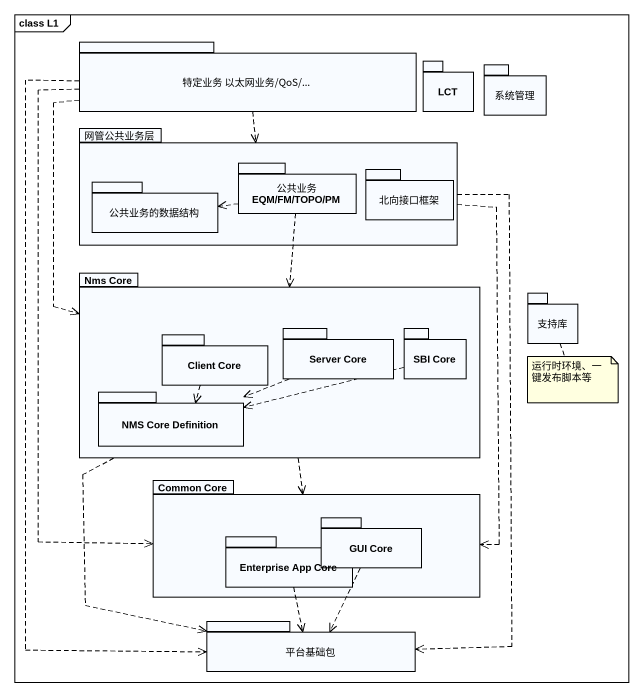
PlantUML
@startuml
mainframe class L1
package "特定业务 以太网业务/QoS/..." as 特定业务_以太网业务_QoS {
}
package LCT {
}
package 系统管理 {
}
package 网管公共业务层 {
  package "公共业务 EQM/FM/TOPO/PM" as 公共业务_EQM_FM_TOPO_PM {
  }
  package 北向接口框架 {
  }
  package 公共业务的数据结构 {
  }
}
package "Nms Core" as Nms_Core {
  package "Client Core" as Client_Core {
  }
  package "Server Core" as Server_Core {
  }
  package "SBI Core" as SBI_Core {
  }
  package "NMS Core Definition" as NMS_Core_Definition {
  }
}
package 支持库 {
}
package "Common Core" as Common_Core {
  package "Enterprise App Core" as Enterprise_App_Core {
  }
  package "GUI Core" as GUI_Core {
  }
}
package 平台基础包 {
}
特定业务_以太网业务_QoS ..> 网管公共业务层
特定业务_以太网业务_QoS ..> Nms_Core
特定业务_以太网业务_QoS ..> Common_Core
特定业务_以太网业务_QoS ..> 平台基础包
网管公共业务层 ..> Common_Core
网管公共业务层 ..> 平台基础包
公共业务_EQM_FM_TOPO_PM .left.> 公共业务的数据结构
公共业务_EQM_FM_TOPO_PM ..> Nms_Core
Nms_Core ..> Common_Core
Nms_Core ..> 平台基础包
Client_Core ..> NMS_Core_Definition
Server_Core .left.> NMS_Core_Definition
SBI_Core .left.> NMS_Core_Definition
Enterprise_App_Core ..> 平台基础包
GUI_Core ..> 平台基础包
note bottom of 支持库 : 运行时环境、一键发布脚本等
@enduml
